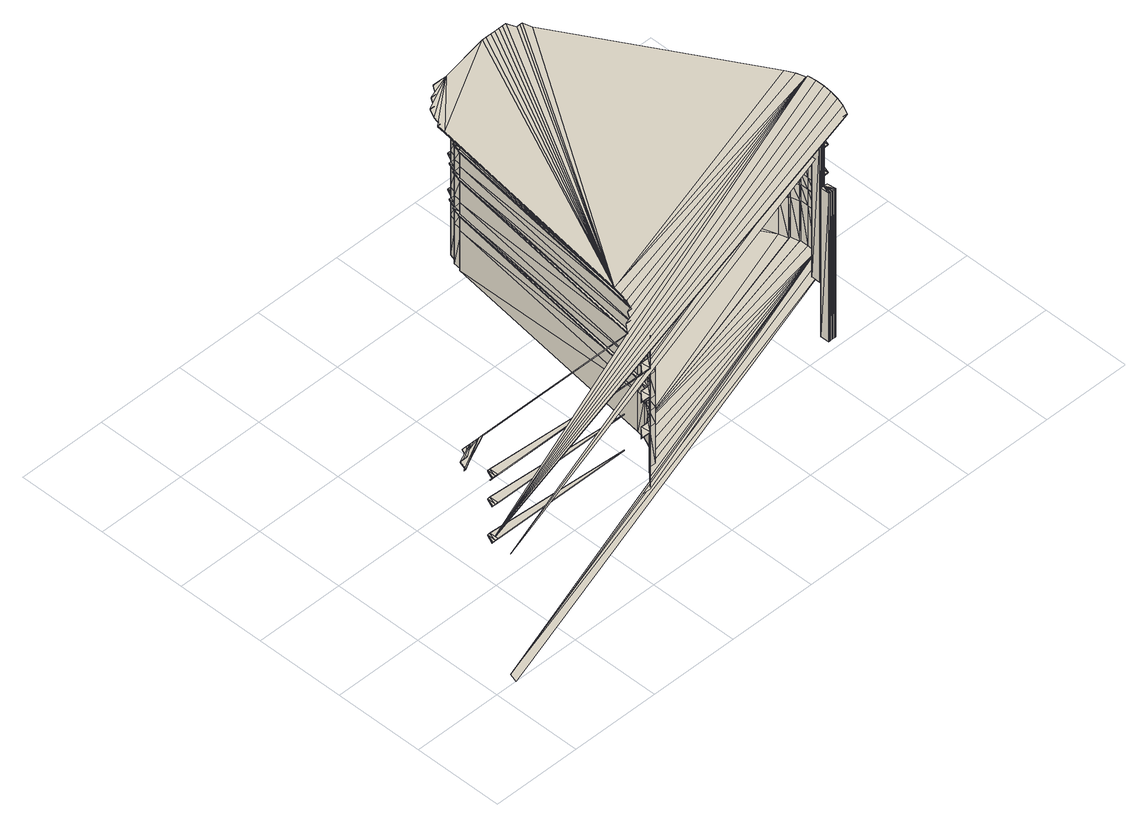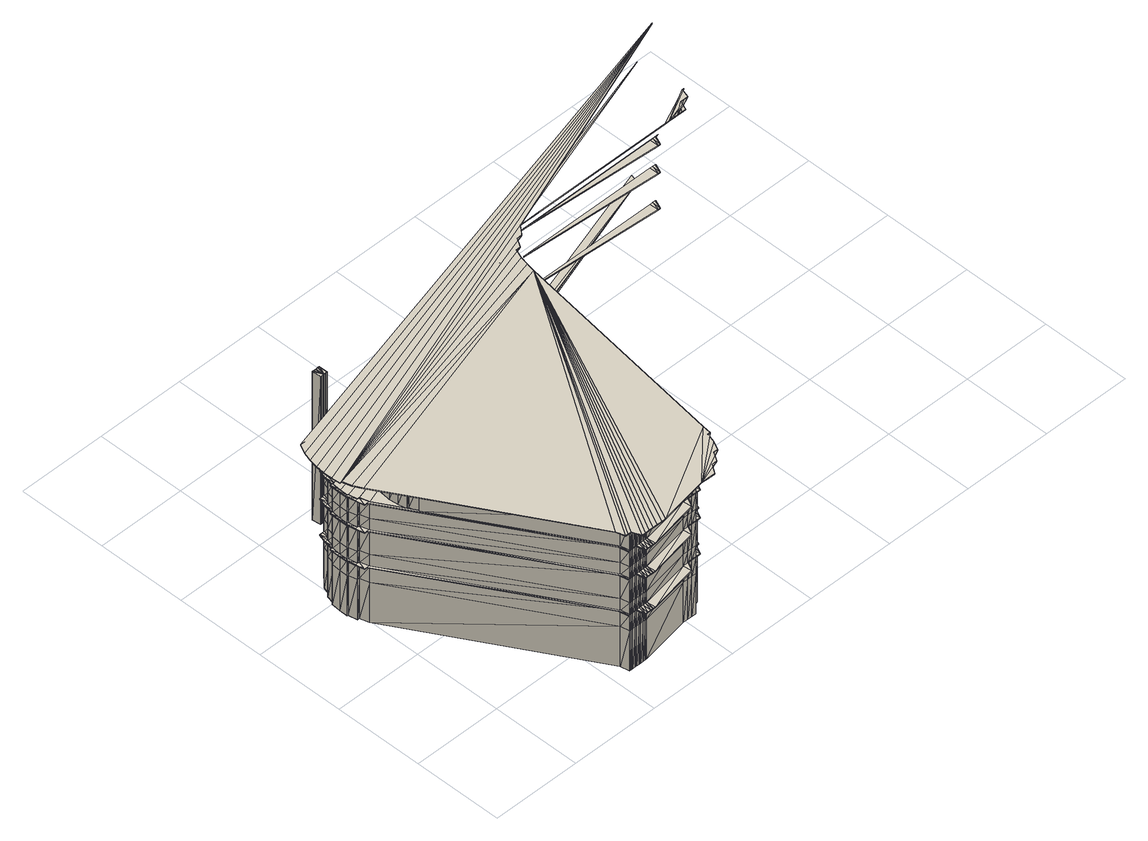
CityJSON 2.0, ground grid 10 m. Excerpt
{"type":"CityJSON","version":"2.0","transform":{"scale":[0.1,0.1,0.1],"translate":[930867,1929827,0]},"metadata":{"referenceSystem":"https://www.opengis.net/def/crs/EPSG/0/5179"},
"CityObjects":{
"building1":{"type":"Building","geometry":[{"type":"MultiSurface","lod":"3","boundaries":[[[0,1,2]],[[3,2,1]],[[4,5,0]],[[1,0,5]],[[3,6,7]],[[1,6,3]],[[8,9,4]],[[5,4,9]],[[5,10,1]],[[9,10,5]],[[11,12,8]],[[9,8,12]],[[12,13,9]],[[4,0,14]],[[10,15,1]],[[2,16,17]],[[6,18,7]],[[13,10,9]],[[8,4,14]],[[11,8,19]],[[0,2,17]],[[15,6,1]],[[19,13,11]],[[12,11,13]],[[19,8,14]],[[14,0,20]],[[14,10,19]],[[13,19,10]],[[20,0,17]],[[21,22,23]],[[22,24,25]],[[26,25,24]],[[27,26,28]],[[24,28,26]],[[17,16,29]],[[20,15,14]],[[10,14,15]],[[24,22,30]],[[28,24,31]],[[30,31,24]],[[32,33,34]],[[35,36,37]],[[38,30,22]],[[39,40,41]],[[42,43,44]],[[31,45,28]],[[34,46,32]],[[40,32,46]],[[37,47,35]],[[43,35,47]],[[22,21,38]],[[45,38,21]],[[46,41,40]],[[47,44,43]],[[21,28,45]],[[48,49,30]],[[31,30,49]],[[17,6,20]],[[15,20,6]],[[50,51,39]],[[52,53,42]],[[49,54,31]],[[33,32,55]],[[36,35,56]],[[30,38,48]],[[57,55,32]],[[58,56,35]],[[59,48,38]],[[40,39,51]],[[43,42,53]],[[45,31,54]],[[32,40,57]],[[51,57,40]],[[35,43,58]],[[53,58,43]],[[38,45,59]],[[54,59,45]],[[29,18,17]],[[6,17,18]],[[49,48,60]],[[61,60,48]],[[51,50,62]],[[55,57,63]],[[53,52,64]],[[56,58,65]],[[54,49,60]],[[48,59,61]],[[57,51,63]],[[62,63,51]],[[58,53,65]],[[64,65,53]],[[59,54,61]],[[60,61,54]],[[66,67,29]],[[18,29,67]],[[61,60,68]],[[69,68,60]],[[70,69,60]],[[68,71,61]],[[71,70,61]],[[60,61,70]],[[72,73,66]],[[67,66,73]],[[68,69,74]],[[75,74,69]],[[69,70,75]],[[74,76,68]],[[77,75,70]],[[71,68,76]],[[70,71,77]],[[76,77,71]],[[78,79,72]],[[73,72,79]],[[80,81,78]],[[79,78,81]],[[76,74,82]],[[77,76,83]],[[82,83,76]],[[84,85,86]],[[87,88,89]],[[90,82,74]],[[86,91,84]],[[92,84,91]],[[89,93,87]],[[94,87,93]],[[74,75,90]],[[95,90,75]],[[96,92,97]],[[98,94,99]],[[83,95,77]],[[91,97,92]],[[93,99,94]],[[75,77,95]],[[100,101,80]],[[81,80,101]],[[102,103,96]],[[104,105,98]],[[106,107,83]],[[92,96,103]],[[94,98,105]],[[95,83,107]],[[108,109,110]],[[111,110,109]],[[112,108,85]],[[110,85,108]],[[113,112,114]],[[85,114,112]],[[115,113,88]],[[114,88,113]],[[116,115,117]],[[88,117,115]],[[118,116,82]],[[117,82,116]],[[119,118,120]],[[82,120,118]],[[96,85,102]],[[112,102,85]],[[98,88,104]],[[115,104,88]],[[83,82,106]],[[118,106,82]],[[84,92,121]],[[103,121,92]],[[87,94,122]],[[105,122,94]],[[90,95,123]],[[107,123,95]],[[85,84,112]],[[88,87,115]],[[82,90,118]],[[121,112,84]],[[122,115,87]],[[123,118,90]],[[101,100,124]],[[125,124,100]],[[126,127,128]],[[121,103,129]],[[130,129,103]],[[122,105,131]],[[132,131,105]],[[123,107,133]],[[134,133,107]],[[129,135,121]],[[131,136,122]],[[133,137,123]],[[103,102,130]],[[105,104,132]],[[107,106,134]],[[138,130,102]],[[112,121,135]],[[139,132,104]],[[115,122,136]],[[140,134,106]],[[118,123,137]],[[141,142,108]],[[109,108,142]],[[135,141,112]],[[108,112,141]],[[143,135,113]],[[112,113,135]],[[136,143,115]],[[113,115,143]],[[144,136,116]],[[115,116,136]],[[137,144,118]],[[116,118,144]],[[145,137,119]],[[118,119,137]],[[102,112,138]],[[135,138,112]],[[104,115,139]],[[136,139,115]],[[106,118,140]],[[137,140,118]],[[146,147,80]],[[148,149,125]],[[124,125,149]],[[150,151,148]],[[149,148,151]],[[152,127,153]],[[154,155,129]],[[156,157,131]],[[158,159,133]],[[135,129,155]],[[136,131,157]],[[137,133,159]],[[129,130,154]],[[160,154,130]],[[131,132,156]],[[161,156,132]],[[133,134,158]],[[162,158,134]],[[142,141,163]],[[141,135,164]],[[135,143,155]],[[143,136,165]],[[136,144,157]],[[144,137,166]],[[137,145,159]],[[138,135,167]],[[139,136,168]],[[140,137,169]],[[130,138,160]],[[132,139,161]],[[134,140,162]],[[164,163,141]],[[155,164,135]],[[165,155,143]],[[157,165,136]],[[166,157,144]],[[159,166,137]],[[170,159,145]],[[155,167,135]],[[157,168,136]],[[159,169,137]],[[167,160,138]],[[168,161,139]],[[169,162,140]],[[171,172,146]],[[173,174,175]],[[174,176,175]],[[177,178,150]],[[151,150,178]],[[172,179,146]],[[176,180,175]],[[179,181,146]],[[180,182,175]],[[160,167,183]],[[161,168,184]],[[162,169,185]],[[154,160,186]],[[156,161,187]],[[158,162,188]],[[189,183,167]],[[190,184,168]],[[191,185,169]],[[183,186,160]],[[184,187,161]],[[185,188,162]],[[192,193,164]],[[163,164,193]],[[194,192,155]],[[164,155,192]],[[195,194,165]],[[155,165,194]],[[196,195,157]],[[165,157,195]],[[197,196,166]],[[157,166,196]],[[198,197,159]],[[166,159,197]],[[199,198,170]],[[159,170,198]],[[167,155,189]],[[194,189,155]],[[168,157,190]],[[196,190,157]],[[169,159,191]],[[198,191,159]],[[186,194,154]],[[187,196,156]],[[188,198,158]],[[155,154,194]],[[157,156,196]],[[159,158,198]],[[181,200,146]],[[201,202,177]],[[178,177,202]],[[200,203,146]],[[203,204,146]],[[204,147,146]],[[205,206,201]],[[202,201,206]],[[186,183,207]],[[208,207,183]],[[187,184,209]],[[210,209,184]],[[188,185,211]],[[212,211,185]],[[183,189,208]],[[184,190,210]],[[185,191,212]],[[207,213,186]],[[209,214,187]],[[211,215,188]],[[216,208,189]],[[217,210,190]],[[218,212,191]],[[194,186,213]],[[196,187,214]],[[198,188,215]],[[219,220,192]],[[193,192,220]],[[213,219,194]],[[192,194,219]],[[221,213,195]],[[194,195,213]],[[214,221,196]],[[195,196,221]],[[222,214,197]],[[196,197,214]],[[215,222,198]],[[197,198,222]],[[223,215,199]],[[198,199,215]],[[189,194,216]],[[213,216,194]],[[190,196,217]],[[214,217,196]],[[191,198,218]],[[215,218,198]],[[224,225,208]],[[226,227,210]],[[228,229,212]],[[207,208,225]],[[209,210,227]],[[211,212,229]],[[208,216,224]],[[225,230,207]],[[210,217,226]],[[227,231,209]],[[212,218,228]],[[229,232,211]],[[233,224,216]],[[213,207,230]],[[234,226,217]],[[214,209,231]],[[235,228,218]],[[215,211,232]],[[236,237,219]],[[220,219,237]],[[230,236,213]],[[219,213,236]],[[238,230,221]],[[213,221,230]],[[231,238,214]],[[221,214,238]],[[239,231,222]],[[214,222,231]],[[232,239,215]],[[222,215,239]],[[240,232,223]],[[215,223,232]],[[216,213,233]],[[230,233,213]],[[217,214,234]],[[231,234,214]],[[218,215,235]],[[232,235,215]],[[225,224,241]],[[242,241,224]],[[227,226,243]],[[244,243,226]],[[229,228,245]],[[246,245,228]],[[224,233,242]],[[226,234,244]],[[228,235,246]],[[241,247,225]],[[243,248,227]],[[245,249,229]],[[250,242,233]],[[230,225,247]],[[251,244,234]],[[231,227,248]],[[252,246,235]],[[232,229,249]],[[253,254,236]],[[237,236,254]],[[247,253,230]],[[236,230,253]],[[255,247,238]],[[230,238,247]],[[248,255,231]],[[238,231,255]],[[256,248,239]],[[231,239,248]],[[249,256,232]],[[239,232,256]],[[257,249,240]],[[232,240,249]],[[233,230,250]],[[247,250,230]],[[234,231,251]],[[248,251,231]],[[235,232,252]],[[249,252,232]],[[111,126,128]],[[109,126,111]],[[80,147,100]],[[206,205,258]],[[142,126,109]],[[259,258,205]],[[100,147,125]],[[163,126,142]],[[125,147,148]],[[260,81,261]],[[193,126,163]],[[148,147,150]],[[241,242,262]],[[263,262,242]],[[243,244,264]],[[265,264,244]],[[245,246,266]],[[267,266,246]],[[262,268,241]],[[264,269,243]],[[266,270,245]],[[242,250,263]],[[244,251,265]],[[246,252,267]],[[247,241,268]],[[248,243,269]],[[249,245,270]],[[271,263,250]],[[272,265,251]],[[273,267,252]],[[274,275,253]],[[254,253,275]],[[268,274,247]],[[253,247,274]],[[276,268,255]],[[247,255,268]],[[269,276,248]],[[255,248,276]],[[277,269,256]],[[248,256,269]],[[270,277,249]],[[256,249,277]],[[278,270,257]],[[249,257,270]],[[250,247,271]],[[268,271,247]],[[251,248,272]],[[269,272,248]],[[252,249,273]],[[270,273,249]],[[150,147,177]],[[220,126,193]],[[177,147,201]],[[237,126,220]],[[201,147,205]],[[254,126,237]],[[275,279,254]],[[280,281,259]],[[258,259,281]],[[205,282,259]],[[283,284,280]],[[281,280,284]],[[285,282,205]],[[286,287,283]],[[284,283,287]],[[288,285,205]],[[289,288,205]],[[279,290,254]],[[290,291,254]],[[292,289,205]],[[293,294,286]],[[287,286,294]],[[262,263,295]],[[296,295,263]],[[264,265,297]],[[298,297,265]],[[266,267,299]],[[300,299,267]],[[82,76,182]],[[263,271,296]],[[265,272,298]],[[267,273,300]],[[291,301,254]],[[295,302,262]],[[297,303,264]],[[299,304,266]],[[305,292,205]],[[306,296,271]],[[307,298,272]],[[308,300,273]],[[301,309,254]],[[268,262,302]],[[269,264,303]],[[270,266,304]],[[310,311,274]],[[275,274,311]],[[302,310,268]],[[274,268,310]],[[312,302,276]],[[268,276,302]],[[303,312,269]],[[276,269,312]],[[313,303,277]],[[269,277,303]],[[304,313,270]],[[277,270,313]],[[314,304,278]],[[270,278,304]],[[271,268,306]],[[302,306,268]],[[272,269,307]],[[303,307,269]],[[273,270,308]],[[304,308,270]],[[295,296,315]],[[316,315,296]],[[297,298,317]],[[318,317,298]],[[299,300,319]],[[320,319,300]],[[309,321,254]],[[315,322,295]],[[317,323,297]],[[319,324,299]],[[296,306,316]],[[298,307,318]],[[300,308,320]],[[325,305,205]],[[321,326,254]],[[302,295,322]],[[303,297,323]],[[304,299,324]],[[327,316,306]],[[328,318,307]],[[329,320,308]],[[330,325,205]],[[331,332,310]],[[311,310,332]],[[322,331,302]],[[310,302,331]],[[333,322,312]],[[302,312,322]],[[323,333,303]],[[312,303,333]],[[334,323,313]],[[303,313,323]],[[324,334,304]],[[313,304,334]],[[335,324,314]],[[304,314,324]],[[306,302,327]],[[322,327,302]],[[307,303,328]],[[323,328,303]],[[308,304,329]],[[324,329,304]],[[326,336,254]],[[337,338,293]],[[294,293,338]],[[118,82,182]],[[339,330,205]],[[315,316,322]],[[327,322,316]],[[317,318,323]],[[328,323,318]],[[319,320,324]],[[329,324,320]],[[336,340,254]],[[322,341,315]],[[323,342,317]],[[324,343,319]],[[340,344,254]],[[344,345,254]],[[346,339,205]],[[347,346,205]],[[348,349,331]],[[332,331,349]],[[341,348,322]],[[331,322,348]],[[350,341,333]],[[322,333,341]],[[342,350,323]],[[333,323,350]],[[351,342,334]],[[323,334,342]],[[343,351,324]],[[334,324,351]],[[352,343,335]],[[324,335,343]],[[327,322,353]],[[341,353,322]],[[328,323,354]],[[342,354,323]],[[329,324,355]],[[343,355,324]],[[356,357,327]],[[358,359,328]],[[360,361,329]],[[322,327,357]],[[323,328,359]],[[324,329,361]],[[357,362,322]],[[359,363,323]],[[361,364,324]],[[327,353,356]],[[328,354,358]],[[329,355,360]],[[153,127,365]],[[137,118,182]],[[341,322,362]],[[342,323,363]],[[343,324,364]],[[366,356,353]],[[367,358,354]],[[368,360,355]],[[369,370,337]],[[338,337,370]],[[349,348,371]],[[348,341,372]],[[341,350,362]],[[350,342,373]],[[342,351,363]],[[351,343,374]],[[343,352,364]],[[353,341,366]],[[354,342,367]],[[355,343,368]],[[311,375,275]],[[372,371,348]],[[362,372,341]],[[373,362,350]],[[363,373,342]],[[374,363,351]],[[364,374,343]],[[376,364,352]],[[362,366,341]],[[363,367,342]],[[364,368,343]],[[365,127,377]],[[332,375,311]],[[378,260,379]],[[380,381,356]],[[382,383,358]],[[384,385,360]],[[357,356,381]],[[359,358,383]],[[361,360,385]],[[356,366,380]],[[381,386,357]],[[358,367,382]],[[383,387,359]],[[360,368,384]],[[385,388,361]],[[258,281,389]],[[280,259,390]],[[159,137,182]],[[391,380,366]],[[362,357,386]],[[392,382,367]],[[363,359,387]],[[393,384,368]],[[364,361,388]],[[206,258,394]],[[395,396,372]],[[371,372,396]],[[386,395,362]],[[372,362,395]],[[397,386,373]],[[362,373,386]],[[387,397,363]],[[373,363,397]],[[398,387,374]],[[363,374,387]],[[388,398,364]],[[374,364,398]],[[399,388,376]],[[364,376,388]],[[366,362,391]],[[386,391,362]],[[367,363,392]],[[387,392,363]],[[368,364,393]],[[388,393,364]],[[81,101,261]],[[349,375,332]],[[377,127,400]],[[283,280,390]],[[281,284,389]],[[401,402,369]],[[370,369,402]],[[400,127,126]],[[284,287,389]],[[286,283,390]],[[379,260,403]],[[371,375,349]],[[404,405,381]],[[406,407,383]],[[408,409,385]],[[386,381,405]],[[387,383,407]],[[388,385,409]],[[381,380,404]],[[410,404,380]],[[383,382,406]],[[411,406,382]],[[385,384,408]],[[412,408,384]],[[198,159,182]],[[413,414,395]],[[396,395,414]],[[405,413,386]],[[395,386,413]],[[415,405,397]],[[386,397,405]],[[407,415,387]],[[397,387,415]],[[416,407,398]],[[387,398,407]],[[409,416,388]],[[398,388,416]],[[417,409,399]],[[388,399,409]],[[391,386,418]],[[405,418,386]],[[392,387,419]],[[407,419,387]],[[393,388,420]],[[409,420,388]],[[380,391,410]],[[382,392,411]],[[384,393,412]],[[418,410,391]],[[419,411,392]],[[420,412,393]],[[101,124,261]],[[345,421,254]],[[422,347,205]],[[287,294,389]],[[293,286,390]],[[304,270,423]],[[396,375,371]],[[270,249,424]],[[124,149,261]],[[403,260,425]],[[215,198,182]],[[324,304,423]],[[410,418,426]],[[411,419,427]],[[412,420,428]],[[429,426,418]],[[430,427,419]],[[431,428,420]],[[404,410,432]],[[426,432,410]],[[406,411,433]],[[427,433,411]],[[408,412,434]],[[428,434,412]],[[414,375,396]],[[294,338,389]],[[337,293,390]],[[435,436,413]],[[414,413,436]],[[437,435,405]],[[413,405,435]],[[438,437,415]],[[405,415,437]],[[439,438,407]],[[415,407,438]],[[440,439,416]],[[407,416,439]],[[441,440,409]],[[416,409,440]],[[442,441,417]],[[409,417,441]],[[418,405,429]],[[437,429,405]],[[419,407,430]],[[439,430,407]],[[420,409,431]],[[441,431,409]],[[432,437,404]],[[433,439,406]],[[434,441,408]],[[405,404,437]],[[407,406,439]],[[409,408,441]],[[343,324,423]],[[402,401,443]],[[444,443,401]],[[149,151,261]],[[425,260,445]],[[232,215,182]],[[364,343,423]],[[338,370,389]],[[369,337,390]],[[436,375,414]],[[432,426,446]],[[447,446,426]],[[433,427,448]],[[449,448,427]],[[434,428,450]],[[451,450,428]],[[151,178,261]],[[388,364,423]],[[446,452,432]],[[448,453,433]],[[450,454,434]],[[426,429,447]],[[427,430,449]],[[428,431,451]],[[249,232,182]],[[437,432,452]],[[439,433,453]],[[441,434,454]],[[445,260,455]],[[456,447,429]],[[457,449,430]],[[458,451,431]],[[459,460,435]],[[436,435,460]],[[452,459,437]],[[435,437,459]],[[461,452,438]],[[437,438,452]],[[453,461,439]],[[438,439,461]],[[462,453,440]],[[439,440,453]],[[454,462,441]],[[440,441,462]],[[463,454,442]],[[441,442,454]],[[429,437,456]],[[452,456,437]],[[430,439,457]],[[453,457,439]],[[431,441,458]],[[454,458,441]],[[409,388,423]],[[370,402,389]],[[401,369,390]],[[464,126,254]],[[178,202,261]],[[455,260,465]],[[460,375,436]],[[421,466,254]],[[467,260,261]],[[468,464,254]],[[466,469,254]],[[470,471,444]],[[443,444,471]],[[465,260,467]],[[472,468,254]],[[469,472,254]],[[441,409,423]],[[446,447,473]],[[474,473,447]],[[448,449,475]],[[476,475,449]],[[450,451,477]],[[478,477,451]],[[447,456,474]],[[473,479,446]],[[449,457,476]],[[475,480,448]],[[451,458,478]],[[477,481,450]],[[202,206,261]],[[482,474,456]],[[452,446,479]],[[483,476,457]],[[453,448,480]],[[484,478,458]],[[454,450,481]],[[485,422,205]],[[486,487,459]],[[460,459,487]],[[479,486,452]],[[459,452,486]],[[488,479,461]],[[452,461,479]],[[480,488,453]],[[461,453,488]],[[489,480,462]],[[453,462,480]],[[481,489,454]],[[462,454,489]],[[490,481,463]],[[454,463,481]],[[456,452,482]],[[479,482,452]],[[457,453,483]],[[480,483,453]],[[458,454,484]],[[481,484,454]],[[402,443,389]],[[444,401,390]],[[375,279,275]],[[147,485,205]],[[487,375,460]],[[454,441,423]],[[481,454,423]],[[470,444,390]],[[443,471,389]],[[479,473,491]],[[480,475,492]],[[481,477,423]],[[493,375,486]],[[487,486,375]],[[491,493,479]],[[486,479,493]],[[494,491,488]],[[479,488,491]],[[492,494,480]],[[488,480,494]],[[495,492,489]],[[480,489,492]],[[423,495,481]],[[489,481,495]],[[496,423,490]],[[481,490,423]],[[482,479,497]],[[491,497,479]],[[483,480,498]],[[492,498,480]],[[484,481,499]],[[423,499,481]],[[500,491,473]],[[501,492,475]],[[502,423,477]],[[473,474,500]],[[475,476,501]],[[477,478,502]],[[497,503,482]],[[498,504,483]],[[499,505,484]],[[503,500,474]],[[504,501,476]],[[505,502,478]],[[474,482,503]],[[476,483,504]],[[478,484,505]],[[390,389,470]],[[471,470,389]],[[394,258,389]],[[259,282,390]],[[506,206,394]],[[424,249,507]],[[508,206,506]],[[507,249,509]],[[509,249,510]],[[511,206,508]],[[510,249,512]],[[512,249,513]],[[514,206,511]],[[513,249,515]],[[515,249,516]],[[423,270,424]],[[517,206,514]],[[516,249,518]],[[519,249,520]],[[518,249,519]],[[521,206,517]],[[522,206,521]],[[523,206,522]],[[524,206,523]],[[375,493,279]],[[493,491,525]],[[491,494,526]],[[494,492,527]],[[492,495,528]],[[495,423,529]],[[423,496,424]],[[497,491,530]],[[498,492,531]],[[499,423,532]],[[525,279,493]],[[526,525,491]],[[527,526,494]],[[528,527,492]],[[529,528,495]],[[424,529,423]],[[533,424,496]],[[526,530,491]],[[528,531,492]],[[424,532,423]],[[530,534,497]],[[491,500,526]],[[531,535,498]],[[492,501,528]],[[532,536,499]],[[423,502,424]],[[537,206,524]],[[503,497,534]],[[538,526,500]],[[504,498,535]],[[539,528,501]],[[505,499,536]],[[540,424,502]],[[500,503,538]],[[534,538,503]],[[501,504,539]],[[535,539,504]],[[502,505,540]],[[536,540,505]],[[282,394,390]],[[389,390,394]],[[541,542,543]],[[544,543,542]],[[545,546,541]],[[542,541,546]],[[543,544,547]],[[548,547,544]],[[543,549,541]],[[547,549,543]],[[547,548,550]],[[551,550,548]],[[541,549,545]],[[552,553,545]],[[546,545,553]],[[544,542,554]],[[550,549,547]],[[548,544,554]],[[542,546,554]],[[546,553,555]],[[552,545,556]],[[550,551,557]],[[558,557,551]],[[556,555,552]],[[553,552,555]],[[557,549,550]],[[551,548,554]],[[554,546,555]],[[545,549,556]],[[558,551,554]],[[557,558,559]],[[560,559,558]],[[559,549,557]],[[549,554,556]],[[555,556,554]],[[560,558,554]],[[561,549,559]],[[562,560,554]],[[559,560,561]],[[554,549,563]],[[562,561,560]],[[564,563,549]],[[565,562,554]],[[566,549,561]],[[563,567,554]],[[561,562,566]],[[565,566,562]],[[568,565,554]],[[567,568,554]],[[564,549,569]],[[570,549,566]],[[569,567,564]],[[563,564,567]],[[569,549,570]],[[566,565,570]],[[568,570,565]],[[567,569,568]],[[570,568,569]],[[571,206,537]],[[520,249,572]],[[573,290,525]],[[279,525,290]],[[574,573,526]],[[525,526,573]],[[575,574,527]],[[526,527,574]],[[576,575,528]],[[527,528,575]],[[577,576,529]],[[528,529,576]],[[507,577,424]],[[529,424,577]],[[578,507,533]],[[424,533,507]],[[530,526,579]],[[574,579,526]],[[531,528,580]],[[576,580,528]],[[532,424,581]],[[507,581,424]],[[526,538,574]],[[528,539,576]],[[424,540,507]],[[579,582,530]],[[580,583,531]],[[581,584,532]],[[585,249,182]],[[586,574,538]],[[587,576,539]],[[588,507,540]],[[534,530,582]],[[535,531,583]],[[536,532,584]],[[589,291,573]],[[290,573,291]],[[590,589,574]],[[573,574,589]],[[591,590,575]],[[574,575,590]],[[592,591,576]],[[575,576,591]],[[593,592,577]],[[576,577,592]],[[509,593,507]],[[577,507,593]],[[594,509,578]],[[507,578,509]],[[579,574,595]],[[590,595,574]],[[580,576,596]],[[592,596,576]],[[581,507,597]],[[509,597,507]],[[538,534,586]],[[582,586,534]],[[539,535,587]],[[583,587,535]],[[540,536,588]],[[584,588,536]],[[595,598,579]],[[574,586,590]],[[596,599,580]],[[576,587,592]],[[597,600,581]],[[507,588,509]],[[285,506,282]],[[394,282,506]],[[601,249,585]],[[572,249,602]],[[603,249,604]],[[582,579,598]],[[605,590,586]],[[583,580,599]],[[606,592,587]],[[584,581,600]],[[607,509,588]],[[602,249,603]],[[604,249,601]],[[608,301,589]],[[291,589,301]],[[609,608,590]],[[589,590,608]],[[610,609,591]],[[590,591,609]],[[611,610,592]],[[591,592,610]],[[612,611,593]],[[592,593,611]],[[510,612,509]],[[593,509,612]],[[613,510,594]],[[509,594,510]],[[595,590,614]],[[609,614,590]],[[596,592,615]],[[611,615,592]],[[597,509,616]],[[510,616,509]],[[586,582,605]],[[598,605,582]],[[587,583,606]],[[599,606,583]],[[588,584,607]],[[600,607,584]],[[590,605,609]],[[592,606,611]],[[509,607,510]],[[614,617,595]],[[615,618,596]],[[616,619,597]],[[620,309,608]],[[301,608,309]],[[621,620,609]],[[608,609,620]],[[622,621,610]],[[609,610,621]],[[623,622,611]],[[610,611,622]],[[624,623,612]],[[611,612,623]],[[512,624,510]],[[612,510,624]],[[625,512,613]],[[510,613,512]],[[614,609,626]],[[621,626,609]],[[615,611,627]],[[623,627,611]],[[616,510,628]],[[512,628,510]],[[629,609,605]],[[630,611,606]],[[631,510,607]],[[598,595,617]],[[599,596,618]],[[600,597,619]],[[609,629,621]],[[611,630,623]],[[510,631,512]],[[605,598,629]],[[617,629,598]],[[606,599,630]],[[618,630,599]],[[607,600,631]],[[619,631,600]],[[288,508,285]],[[506,285,508]],[[626,632,614]],[[627,633,615]],[[628,634,616]],[[635,321,620]],[[309,620,321]],[[636,635,621]],[[620,621,635]],[[637,636,622]],[[621,622,636]],[[638,637,623]],[[622,623,637]],[[639,638,624]],[[623,624,638]],[[513,639,512]],[[624,512,639]],[[640,513,625]],[[512,625,513]],[[626,621,641]],[[636,641,621]],[[627,623,642]],[[638,642,623]],[[628,512,643]],[[513,643,512]],[[641,644,626]],[[642,645,627]],[[643,646,628]],[[647,621,629]],[[648,623,630]],[[649,512,631]],[[617,614,632]],[[618,615,633]],[[619,616,634]],[[621,647,636]],[[623,648,638]],[[512,649,513]],[[632,626,644]],[[633,627,645]],[[634,628,646]],[[629,617,647]],[[632,647,617]],[[630,618,648]],[[633,648,618]],[[631,619,649]],[[634,649,619]],[[650,326,635]],[[321,635,326]],[[651,650,636]],[[635,636,650]],[[652,651,637]],[[636,637,651]],[[653,652,638]],[[637,638,652]],[[654,653,639]],[[638,639,653]],[[515,654,513]],[[639,513,654]],[[655,515,640]],[[513,640,515]],[[641,636,656]],[[651,656,636]],[[642,638,657]],[[653,657,638]],[[643,513,658]],[[515,658,513]],[[659,636,647]],[[660,638,648]],[[661,513,649]],[[636,659,651]],[[638,660,653]],[[513,661,515]],[[647,632,659]],[[648,633,660]],[[649,634,661]],[[656,662,641]],[[657,663,642]],[[658,664,643]],[[644,659,632]],[[645,660,633]],[[646,661,634]],[[665,651,659]],[[666,653,660]],[[667,515,661]],[[644,641,662]],[[645,642,663]],[[646,643,664]],[[662,665,644]],[[663,666,645]],[[664,667,646]],[[289,511,288]],[[508,288,511]],[[659,644,665]],[[660,645,666]],[[661,646,667]],[[668,206,571]],[[669,336,650]],[[326,650,336]],[[670,669,651]],[[650,651,669]],[[671,670,652]],[[651,652,670]],[[672,671,653]],[[652,653,671]],[[673,672,654]],[[653,654,672]],[[516,673,515]],[[654,515,673]],[[674,516,655]],[[515,655,516]],[[656,651,675]],[[670,675,651]],[[657,653,676]],[[672,676,653]],[[658,515,677]],[[516,677,515]],[[261,206,668]],[[675,678,656]],[[676,679,657]],[[677,680,658]],[[651,665,670]],[[653,666,672]],[[515,667,516]],[[662,656,678]],[[663,657,679]],[[664,658,680]],[[681,670,665]],[[682,672,666]],[[518,516,667]],[[665,662,681]],[[678,681,662]],[[666,663,682]],[[679,682,663]],[[667,664,518]],[[680,518,664]],[[683,340,669]],[[336,669,340]],[[681,683,670]],[[669,670,683]],[[684,681,671]],[[670,671,681]],[[682,684,672]],[[671,672,684]],[[685,682,673]],[[672,673,682]],[[518,685,516]],[[673,516,685]],[[686,518,674]],[[516,674,518]],[[675,670,678]],[[681,678,670]],[[676,672,679]],[[682,679,672]],[[677,516,680]],[[518,680,516]],[[678,687,675]],[[679,688,676]],[[680,689,677]],[[292,514,289]],[[511,289,514]],[[690,344,683]],[[340,683,344]],[[691,690,681]],[[683,681,690]],[[692,691,684]],[[681,684,691]],[[693,692,682]],[[684,682,692]],[[694,693,685]],[[682,685,693]],[[519,694,518]],[[685,518,694]],[[695,519,686]],[[518,686,519]],[[681,678,691]],[[687,691,678]],[[678,681,687]],[[691,687,681]],[[682,679,693]],[[688,693,679]],[[679,682,688]],[[693,688,682]],[[518,680,519]],[[689,519,680]],[[680,518,689]],[[519,689,518]],[[696,345,690]],[[344,690,345]],[[697,696,691]],[[690,691,696]],[[698,697,692]],[[691,692,697]],[[699,698,693]],[[692,693,698]],[[700,699,694]],[[693,694,699]],[[520,700,519]],[[694,519,700]],[[701,520,695]],[[519,695,520]],[[687,691,702]],[[697,702,691]],[[688,693,703]],[[699,703,693]],[[689,519,704]],[[520,704,519]],[[687,705,678]],[[688,706,679]],[[689,707,680]],[[702,708,687]],[[691,709,697]],[[703,710,688]],[[693,711,699]],[[704,712,689]],[[519,713,520]],[[705,687,708]],[[706,688,710]],[[707,689,712]],[[691,687,709]],[[693,688,711]],[[519,689,713]],[[714,697,709]],[[715,699,711]],[[716,520,713]],[[705,709,687]],[[706,711,688]],[[707,713,689]],[[708,714,705]],[[710,715,706]],[[712,716,707]],[[709,705,714]],[[711,706,715]],[[713,707,716]],[[305,517,292]],[[514,292,517]],[[325,521,305]],[[517,305,521]],[[330,522,325]],[[521,325,522]],[[339,523,330]],[[522,330,523]],[[346,524,339]],[[523,339,524]],[[347,537,346]],[[524,346,537]],[[717,718,719]],[[720,719,718]],[[719,721,717]],[[719,720,722]],[[723,722,720]],[[724,725,717]],[[718,717,725]],[[722,721,719]],[[720,718,726]],[[717,721,724]],[[723,720,726]],[[718,725,726]],[[726,721,723]],[[722,723,721]],[[727,728,724]],[[725,724,728]],[[725,728,726]],[[724,721,727]],[[721,726,729]],[[730,729,726]],[[728,731,726]],[[732,733,701]],[[520,701,733]],[[726,731,730]],[[727,721,734]],[[734,731,727]],[[728,727,731]],[[721,729,734]],[[729,730,735]],[[736,735,730]],[[729,735,734]],[[730,731,736]],[[737,738,739]],[[740,739,738]],[[735,741,734]],[[731,734,742]],[[743,742,734]],[[735,736,741]],[[744,741,736]],[[736,731,744]],[[745,746,743]],[[742,743,746]],[[731,742,744]],[[743,734,741]],[[742,746,744]],[[745,743,741]],[[741,744,745]],[[746,745,744]],[[747,421,696]],[[345,696,421]],[[748,747,697]],[[696,697,747]],[[749,748,698]],[[697,698,748]],[[750,749,699]],[[698,699,749]],[[751,750,700]],[[699,700,750]],[[572,751,520]],[[700,520,751]],[[702,697,752]],[[748,752,697]],[[703,699,753]],[[750,753,699]],[[704,520,754]],[[572,754,520]],[[697,714,748]],[[699,715,750]],[[520,716,572]],[[752,755,702]],[[753,756,703]],[[754,757,704]],[[758,748,714]],[[759,750,715]],[[760,572,716]],[[708,702,755]],[[710,703,756]],[[712,704,757]],[[714,708,758]],[[755,758,708]],[[715,710,759]],[[756,759,710]],[[716,712,760]],[[757,760,712]],[[761,762,740]],[[739,740,762]],[[762,761,763]],[[764,763,761]],[[765,766,764]],[[763,764,766]],[[767,768,769]],[[770,771,772]],[[174,773,173]],[[774,153,775]],[[365,775,153]],[[769,774,767]],[[775,767,774]],[[776,769,777]],[[767,777,769]],[[772,776,770]],[[777,770,776]],[[778,772,779]],[[770,779,772]],[[173,778,174]],[[779,174,778]],[[780,767,781]],[[769,781,767]],[[782,770,783]],[[772,783,770]],[[784,174,785]],[[173,785,174]],[[786,769,768]],[[787,772,771]],[[788,173,773]],[[781,789,780]],[[783,790,782]],[[785,791,784]],[[768,792,786]],[[789,786,792]],[[771,793,787]],[[790,787,793]],[[773,794,788]],[[791,788,794]],[[792,780,789]],[[793,782,790]],[[794,784,791]],[[766,765,795]],[[796,795,765]],[[780,792,797]],[[782,793,798]],[[784,794,799]],[[775,365,800]],[[377,800,365]],[[767,775,801]],[[800,801,775]],[[777,767,802]],[[801,802,767]],[[770,777,803]],[[802,803,777]],[[779,770,804]],[[803,804,770]],[[174,779,176]],[[804,176,779]],[[797,801,780]],[[767,780,801]],[[798,803,782]],[[770,782,803]],[[799,176,784]],[[174,784,176]],[[805,797,792]],[[806,798,793]],[[807,799,794]],[[801,808,767]],[[803,809,770]],[[176,810,174]],[[808,805,768]],[[809,806,771]],[[810,807,773]],[[792,768,805]],[[793,771,806]],[[794,773,807]],[[768,767,808]],[[771,770,809]],[[773,174,810]],[[811,812,732]],[[795,796,813]],[[814,813,796]],[[733,732,812]],[[815,816,811]],[[812,811,816]],[[813,814,815]],[[800,377,817]],[[400,817,377]],[[801,800,818]],[[817,818,800]],[[802,801,819]],[[818,819,801]],[[803,802,820]],[[819,820,802]],[[804,803,821]],[[820,821,803]],[[176,804,180]],[[821,180,804]],[[822,818,797]],[[801,797,818]],[[823,820,798]],[[803,798,820]],[[824,180,799]],[[176,799,180]],[[816,815,814]],[[422,571,347]],[[537,347,571]],[[797,805,822]],[[818,825,801]],[[798,806,823]],[[820,826,803]],[[799,807,824]],[[180,827,176]],[[808,801,825]],[[809,803,826]],[[810,176,827]],[[828,822,805]],[[829,823,806]],[[830,824,807]],[[831,378,171]],[[379,171,378]],[[825,828,808]],[[805,808,828]],[[826,829,809]],[[806,809,829]],[[827,830,810]],[[807,810,830]],[[817,400,832]],[[818,817,833]],[[819,818,834]],[[820,819,835]],[[821,820,836]],[[180,821,182]],[[818,822,833]],[[820,823,835]],[[180,824,182]],[[126,832,400]],[[832,833,817]],[[833,834,818]],[[834,835,819]],[[835,836,820]],[[836,182,821]],[[837,833,822]],[[838,835,823]],[[839,182,824]],[[822,828,837]],[[833,840,818]],[[823,829,838]],[[835,841,820]],[[824,830,839]],[[182,842,180]],[[843,837,828]],[[825,818,840]],[[844,838,829]],[[826,820,841]],[[845,839,830]],[[827,180,842]],[[840,843,825]],[[828,825,843]],[[841,844,826]],[[829,826,844]],[[842,845,827]],[[830,827,845]],[[832,126,846]],[[464,846,126]],[[833,832,847]],[[846,847,832]],[[834,833,848]],[[847,848,833]],[[835,834,849]],[[848,849,834]],[[836,835,850]],[[849,850,835]],[[182,836,585]],[[850,585,836]],[[851,847,837]],[[833,837,847]],[[852,849,838]],[[835,838,849]],[[853,585,839]],[[182,839,585]],[[847,854,833]],[[849,855,835]],[[585,856,182]],[[837,843,851]],[[838,844,852]],[[839,845,853]],[[840,833,854]],[[841,835,855]],[[842,182,856]],[[857,851,843]],[[858,852,844]],[[859,853,845]],[[854,857,840]],[[843,840,857]],[[855,858,841]],[[844,841,858]],[[856,859,842]],[[845,842,859]],[[171,379,172]],[[403,172,379]],[[860,466,747]],[[421,747,466]],[[861,860,748]],[[747,748,860]],[[862,861,749]],[[748,749,861]],[[863,862,750]],[[749,750,862]],[[864,863,751]],[[750,751,863]],[[602,864,572]],[[751,572,864]],[[752,748,865]],[[861,865,748]],[[753,750,866]],[[863,866,750]],[[754,572,867]],[[602,867,572]],[[846,464,868]],[[468,868,464]],[[847,846,869]],[[868,869,846]],[[848,847,870]],[[869,870,847]],[[849,848,871]],[[870,871,848]],[[850,849,872]],[[871,872,849]],[[585,850,601]],[[872,601,850]],[[873,869,851]],[[847,851,869]],[[874,871,852]],[[849,852,871]],[[875,601,853]],[[585,853,601]],[[748,758,861]],[[750,759,863]],[[572,760,602]],[[851,857,873]],[[869,876,847]],[[852,858,874]],[[871,877,849]],[[853,859,875]],[[601,878,585]],[[879,469,860]],[[466,860,469]],[[880,879,861]],[[860,861,879]],[[881,880,862]],[[861,862,880]],[[882,881,863]],[[862,863,881]],[[883,882,864]],[[863,864,882]],[[603,883,602]],[[864,602,883]],[[865,861,884]],[[880,884,861]],[[866,863,885]],[[882,885,863]],[[867,602,886]],[[603,886,602]],[[472,887,468]],[[887,888,868]],[[888,889,869]],[[889,890,870]],[[890,891,871]],[[891,604,872]],[[892,888,873]],[[893,890,874]],[[894,604,875]],[[469,879,472]],[[879,880,887]],[[880,881,888]],[[881,882,889]],[[882,883,890]],[[883,603,891]],[[884,880,892]],[[885,882,893]],[[886,603,894]],[[868,468,887]],[[869,868,888]],[[870,869,889]],[[871,870,890]],[[872,871,891]],[[601,872,604]],[[869,873,888]],[[871,874,890]],[[601,875,604]],[[887,472,879]],[[888,887,880]],[[889,888,881]],[[890,889,882]],[[891,890,883]],[[604,891,603]],[[888,892,880]],[[890,893,882]],[[604,894,603]],[[865,895,752]],[[866,896,753]],[[867,897,754]],[[884,898,865]],[[885,899,866]],[[886,900,867]],[[901,873,857]],[[854,847,876]],[[902,874,858]],[[855,849,877]],[[903,875,859]],[[856,585,878]],[[873,901,892]],[[874,902,893]],[[875,903,894]],[[888,876,869]],[[890,877,871]],[[604,878,601]],[[892,901,884]],[[880,904,888]],[[893,902,885]],[[882,905,890]],[[894,903,886]],[[603,906,604]],[[876,901,854]],[[857,854,901]],[[877,902,855]],[[858,855,902]],[[878,903,856]],[[859,856,903]],[[861,907,880]],[[863,908,882]],[[602,909,603]],[[907,861,758]],[[908,863,759]],[[909,602,760]],[[898,884,901]],[[876,888,904]],[[899,885,902]],[[877,890,905]],[[900,886,903]],[[878,604,906]],[[755,752,895]],[[756,753,896]],[[757,754,897]],[[895,865,898]],[[896,866,899]],[[897,867,900]],[[895,907,755]],[[896,908,756]],[[897,909,757]],[[904,898,876]],[[901,876,898]],[[905,899,877]],[[902,877,899]],[[906,900,878]],[[903,878,900]],[[758,755,907]],[[759,756,908]],[[760,757,909]],[[904,880,907]],[[905,882,908]],[[906,603,909]],[[907,895,904]],[[908,896,905]],[[909,897,906]],[[898,904,895]],[[899,905,896]],[[900,906,897]],[[172,403,179]],[[425,179,403]],[[179,425,181]],[[445,181,425]],[[181,445,200]],[[455,200,445]],[[200,455,203]],[[465,203,455]],[[485,668,422]],[[571,422,668]],[[147,261,485]],[[668,485,261]],[[467,204,465]],[[261,147,467]],[[203,465,204]],[[204,467,147]]]}]}
},
"vertices":[
[54,100,186],[54,100,185],[51,90,186],[51,90,185],[58,100,186],[58,100,185],[88,110,185],[49,90,185],[63,100,186],[63,100,185],[77,110,185],[67,110,186],[67,110,185],[72,110,185],[77,110,186],[82,110,185],[49,90,186],[88,110,186],[93,110,185],[72,110,186],[82,110,186],[85,90,151],[85,90,150],[82,90,151],[86,90,150],[82,90,150],[83,90,150],[83,90,151],[86,90,151],[93,110,186],[89,90,150],[89,90,151],[89,100,70],[89,90,70],[85,90,70],[89,100,115],[89,90,115],[85,90,115],[89,100,150],[89,90,71],[89,100,71],[86,90,71],[89,90,116],[89,100,116],[86,90,116],[89,100,151],[85,90,71],[85,90,116],[92,90,150],[92,90,151],[92,90,71],[92,100,71],[92,90,116],[92,100,116],[92,100,151],[92,90,70],[92,90,115],[92,100,70],[92,100,115],[92,100,150],[253,90,151],[253,90,150],[253,90,71],[253,90,70],[253,90,116],[253,90,115],[254,110,186],[254,110,185],[264,90,150],[264,90,151],[265,90,151],[265,90,150],[263,110,186],[263,110,185],[275,90,150],[275,90,151],[276,90,150],[276,90,151],[271,110,186],[271,110,185],[278,110,186],[278,110,185],[286,90,150],[286,90,151],[285,100,70],[286,90,70],[275,90,70],[285,100,115],[286,90,115],[275,90,115],[285,100,150],[275,90,71],[285,100,71],[275,90,116],[285,100,116],[285,100,151],[286,90,71],[276,90,71],[286,90,116],[276,90,116],[286,120,186],[286,120,185],[296,100,71],[294,100,71],[296,100,116],[294,100,116],[296,100,151],[294,100,151],[296,100,50],[296,100,0],[286,90,50],[286,90,0],[296,100,70],[296,100,85],[286,90,85],[296,100,115],[296,100,130],[286,90,130],[296,100,150],[296,100,185],[286,90,185],[294,100,70],[294,100,115],[294,100,150],[292,120,185],[292,120,186],[608,200,0],[28,10,0],[276,90,0],[303,110,70],[303,110,71],[303,110,115],[303,110,116],[303,110,150],[303,110,151],[305,110,70],[305,110,115],[305,110,150],[305,110,71],[305,110,116],[305,110,151],[305,110,50],[305,110,0],[305,110,85],[305,110,130],[305,110,185],[9,10,186],[626,230,186],[298,130,186],[298,130,185],[303,130,186],[303,130,185],[25,0,0],[598,180,0],[311,120,70],[313,110,70],[311,120,115],[313,110,115],[311,120,150],[313,110,150],[311,120,71],[311,120,116],[311,120,151],[313,110,0],[313,110,50],[313,110,85],[313,110,130],[313,110,71],[313,110,116],[313,110,151],[313,110,185],[618,170,186],[623,180,186],[598,180,150],[601,190,150],[28,10,150],[604,190,150],[307,140,186],[307,140,185],[626,190,186],[606,200,150],[628,200,186],[608,200,150],[317,120,71],[317,120,116],[317,120,151],[317,120,70],[317,120,115],[317,120,150],[319,120,71],[319,120,116],[319,120,151],[319,120,50],[319,120,0],[319,120,70],[319,120,85],[319,120,115],[319,120,130],[319,120,150],[319,120,185],[629,210,186],[309,150,186],[309,150,185],[629,220,186],[628,230,186],[311,160,186],[311,160,185],[322,130,70],[322,130,71],[322,130,115],[322,130,116],[322,130,150],[322,130,151],[325,130,70],[325,130,115],[325,130,150],[325,130,71],[325,130,116],[325,130,151],[325,130,50],[325,130,0],[325,130,85],[325,130,130],[325,130,185],[326,140,71],[326,140,70],[326,140,116],[326,140,115],[326,140,151],[326,140,150],[329,140,70],[329,140,115],[329,140,150],[329,140,71],[329,140,116],[329,140,151],[329,140,50],[329,140,0],[329,140,85],[329,140,130],[329,140,185],[328,150,70],[328,150,71],[328,150,115],[328,150,116],[328,150,150],[328,150,151],[331,150,70],[331,150,115],[331,150,150],[331,150,71],[331,150,116],[331,150,151],[331,150,50],[331,150,0],[331,150,85],[331,150,130],[331,150,185],[347,410,185],[347,410,186],[9,10,185],[626,230,185],[364,410,70],[364,410,71],[364,410,115],[364,410,116],[364,410,150],[364,410,151],[366,410,70],[366,410,115],[366,410,150],[366,410,71],[366,410,116],[366,410,151],[366,410,50],[366,410,0],[366,410,85],[366,410,130],[366,410,185],[459,450,0],[348,420,186],[348,420,185],[455,470,186],[351,420,186],[351,420,185],[460,470,186],[354,430,186],[354,430,185],[466,470,186],[471,470,186],[461,450,0],[464,450,0],[476,470,186],[359,440,186],[359,440,185],[365,410,70],[365,410,71],[365,410,115],[365,410,116],[365,410,150],[365,410,151],[467,450,0],[368,410,70],[368,410,115],[368,410,150],[481,470,186],[368,410,71],[368,410,116],[368,410,151],[469,450,0],[368,410,50],[368,410,0],[368,410,85],[368,410,130],[368,410,185],[367,420,70],[367,420,71],[367,420,115],[367,420,116],[367,420,150],[367,420,151],[472,450,0],[369,420,70],[369,420,115],[369,420,150],[485,470,186],[474,450,0],[369,420,71],[369,420,116],[369,420,151],[489,460,186],[369,420,50],[369,420,0],[369,420,85],[369,420,130],[369,420,185],[477,450,0],[364,440,186],[364,440,185],[493,460,186],[479,450,0],[372,420,70],[372,420,115],[372,420,150],[481,450,0],[483,440,0],[496,460,186],[499,450,186],[372,420,50],[372,420,0],[372,420,85],[372,420,130],[372,420,185],[372,420,71],[372,420,116],[372,420,151],[373,430,71],[373,430,70],[373,430,116],[373,430,115],[373,430,151],[373,430,150],[375,430,70],[375,430,115],[375,430,150],[601,190,0],[375,430,71],[375,430,116],[375,430,151],[370,450,186],[370,450,185],[375,430,0],[375,430,50],[375,430,85],[375,430,130],[403,440,0],[375,430,185],[604,190,0],[613,170,185],[618,170,185],[376,430,71],[376,430,70],[376,430,116],[376,430,115],[376,430,151],[376,430,150],[378,430,70],[378,430,115],[378,430,150],[399,460,185],[399,460,186],[378,430,71],[378,430,116],[378,430,151],[455,470,185],[378,430,50],[378,430,0],[378,430,85],[378,430,130],[378,430,185],[606,200,0],[376,450,186],[376,450,185],[623,180,185],[381,440,70],[383,430,70],[381,440,115],[383,430,115],[381,440,150],[383,430,150],[381,440,71],[381,440,116],[381,440,151],[383,430,50],[383,430,0],[383,430,85],[383,430,130],[383,430,185],[383,430,71],[383,430,116],[383,430,151],[601,240,0],[618,250,186],[403,440,150],[459,450,150],[626,190,185],[385,440,71],[385,440,116],[385,440,151],[387,440,71],[387,440,116],[387,440,151],[385,440,70],[385,440,115],[385,440,150],[387,440,50],[387,440,0],[387,440,70],[387,440,85],[387,440,115],[387,440,130],[387,440,150],[387,440,185],[383,460,185],[383,460,186],[628,200,185],[391,440,70],[391,440,71],[391,440,115],[391,440,116],[391,440,150],[391,440,151],[392,440,70],[392,440,115],[392,440,150],[629,210,185],[392,440,71],[392,440,116],[392,440,151],[392,440,50],[392,440,0],[392,440,85],[392,440,130],[392,440,185],[609,210,0],[629,220,185],[604,230,0],[628,230,185],[609,220,0],[606,230,0],[391,460,186],[391,460,185],[608,220,0],[396,440,70],[396,440,71],[396,440,115],[396,440,116],[396,440,150],[396,440,151],[397,440,70],[397,440,115],[397,440,150],[397,440,71],[397,440,116],[397,440,151],[623,240,186],[397,440,50],[397,440,0],[397,440,85],[397,440,130],[397,440,185],[403,440,70],[403,440,115],[403,440,50],[403,440,85],[403,440,130],[403,440,185],[403,440,71],[403,440,116],[403,440,151],[402,450,70],[402,450,115],[402,450,150],[402,450,71],[402,450,116],[402,450,151],[460,470,185],[461,450,150],[466,470,185],[464,450,150],[467,450,150],[471,470,185],[469,450,150],[472,450,150],[476,470,185],[474,450,150],[477,450,150],[481,470,185],[479,450,150],[481,450,150],[483,440,150],[485,470,185],[489,460,185],[493,460,185],[496,460,185],[459,450,50],[459,450,70],[459,450,85],[459,450,115],[459,450,130],[459,450,71],[459,450,116],[459,450,151],[459,450,185],[458,460,71],[458,460,116],[458,460,151],[499,450,185],[458,460,70],[458,460,115],[458,460,150],[534,110,185],[534,110,0],[535,110,185],[535,110,0],[534,120,185],[534,120,0],[536,110,185],[536,110,0],[538,120,185],[538,110,185],[538,110,0],[535,120,185],[535,120,0],[538,120,0],[536,120,0],[536,120,185],[539,110,185],[539,110,0],[541,110,185],[541,110,0],[542,110,185],[542,110,0],[539,120,0],[539,120,185],[543,110,0],[543,110,185],[541,120,0],[542,120,0],[541,120,185],[542,120,185],[618,250,185],[601,240,150],[461,450,50],[461,450,70],[461,450,85],[461,450,115],[461,450,130],[461,450,185],[461,450,71],[461,450,116],[461,450,151],[461,460,71],[461,460,116],[461,460,151],[609,210,150],[461,460,70],[461,460,115],[461,460,150],[464,450,50],[464,450,70],[464,450,85],[464,450,115],[464,450,130],[464,450,185],[464,450,71],[464,450,116],[464,450,151],[464,460,71],[464,460,116],[464,460,151],[609,220,150],[604,230,150],[606,230,150],[608,220,150],[464,460,70],[464,460,115],[464,460,150],[467,450,50],[467,450,70],[467,450,85],[467,450,115],[467,450,130],[467,450,185],[467,450,71],[467,450,116],[467,450,151],[468,460,71],[468,460,116],[468,460,151],[469,450,50],[469,450,70],[469,450,85],[469,450,115],[469,450,130],[469,450,185],[469,450,71],[469,450,116],[469,450,151],[468,460,70],[468,460,115],[468,460,150],[471,460,71],[471,460,116],[471,460,151],[472,450,50],[472,450,70],[472,450,85],[472,450,115],[472,450,130],[472,450,185],[472,450,71],[472,450,116],[472,450,151],[473,450,71],[473,450,116],[473,450,151],[471,460,70],[471,460,115],[471,460,150],[474,450,50],[474,450,70],[474,450,85],[474,450,115],[474,450,130],[474,450,185],[474,450,71],[474,450,116],[474,450,151],[473,450,70],[473,450,115],[473,450,150],[476,450,71],[476,450,116],[476,450,151],[476,450,70],[476,450,115],[476,450,150],[623,240,185],[477,450,50],[477,450,70],[477,450,85],[477,450,115],[477,450,130],[477,450,185],[477,450,71],[477,450,116],[477,450,151],[479,450,71],[479,450,116],[479,450,151],[479,450,70],[479,450,115],[479,450,50],[479,450,85],[479,450,130],[479,450,185],[481,450,71],[481,450,116],[481,450,151],[481,450,50],[481,450,70],[481,450,85],[481,450,115],[481,450,130],[481,450,185],[483,440,50],[483,440,70],[483,440,85],[483,440,115],[483,440,130],[483,440,185],[483,440,71],[483,440,116],[483,440,151],[483,450,71],[483,450,116],[483,450,151],[485,440,71],[483,450,70],[485,440,116],[483,450,115],[485,440,151],[483,450,150],[485,440,70],[485,440,115],[485,440,150],[583,170,185],[583,170,0],[584,170,185],[584,170,0],[587,170,185],[585,170,185],[585,170,0],[583,180,185],[583,180,0],[587,170,0],[584,180,185],[584,180,0],[588,170,185],[588,170,0],[586,180,0],[578,280,185],[578,280,150],[586,180,185],[589,170,185],[589,170,0],[574,210,185],[574,210,150],[578,220,185],[578,220,150],[590,180,185],[588,180,0],[588,180,185],[590,180,0],[589,180,185],[589,180,0],[601,240,50],[601,240,70],[601,240,85],[601,240,115],[601,240,130],[601,240,71],[601,240,116],[601,240,151],[604,240,71],[604,240,116],[604,240,151],[604,240,70],[604,240,115],[604,240,150],[581,230,150],[581,230,185],[583,230,185],[583,230,150],[585,240,150],[585,240,185],[601,190,70],[604,180,70],[598,180,70],[601,190,115],[604,180,115],[598,180,115],[604,180,150],[598,180,50],[601,190,50],[598,180,85],[601,190,85],[598,180,130],[601,190,130],[601,190,71],[598,180,71],[601,190,116],[598,180,116],[601,190,151],[598,180,151],[600,180,70],[600,180,115],[600,180,150],[600,180,71],[600,180,116],[600,180,151],[604,180,71],[604,180,116],[604,180,151],[586,250,185],[586,250,150],[604,190,71],[604,190,116],[604,190,151],[604,190,50],[604,190,70],[604,190,85],[604,190,115],[604,190,130],[607,190,71],[607,190,116],[607,190,151],[607,190,70],[607,190,115],[607,190,150],[581,270,185],[581,270,150],[585,260,185],[585,260,150],[583,270,185],[583,270,150],[606,200,50],[606,200,70],[606,200,85],[606,200,115],[606,200,130],[606,200,71],[606,200,116],[606,200,151],[609,200,70],[609,200,115],[609,200,150],[609,200,71],[609,200,116],[609,200,151],[613,170,186],[608,200,50],[608,200,70],[608,200,85],[608,200,115],[608,200,130],[608,200,71],[608,200,116],[608,200,151],[611,200,70],[611,200,115],[611,200,150],[611,200,71],[611,200,116],[611,200,151],[609,210,50],[609,210,70],[609,210,85],[609,210,115],[609,210,130],[609,210,71],[609,210,116],[609,210,151],[611,210,70],[611,210,115],[611,210,150],[611,210,71],[611,210,116],[611,210,151],[604,230,50],[604,230,70],[604,230,85],[604,230,115],[604,230,130],[604,230,71],[604,230,116],[604,230,151],[609,220,50],[609,220,70],[609,220,85],[609,220,115],[609,220,130],[609,220,71],[609,220,116],[609,220,151],[611,220,70],[611,220,115],[611,220,150],[606,230,50],[606,230,70],[606,230,85],[606,230,115],[606,230,130],[606,230,71],[606,230,116],[606,230,151],[608,220,50],[608,220,70],[608,220,85],[608,220,115],[608,220,130],[608,220,71],[608,220,116],[608,220,151],[607,240,71],[607,240,116],[607,240,151],[609,230,71],[609,230,116],[609,230,151],[611,220,71],[611,220,116],[611,220,151],[609,230,70],[609,230,115],[609,230,150],[607,240,70],[607,240,115],[607,240,150]
]}
